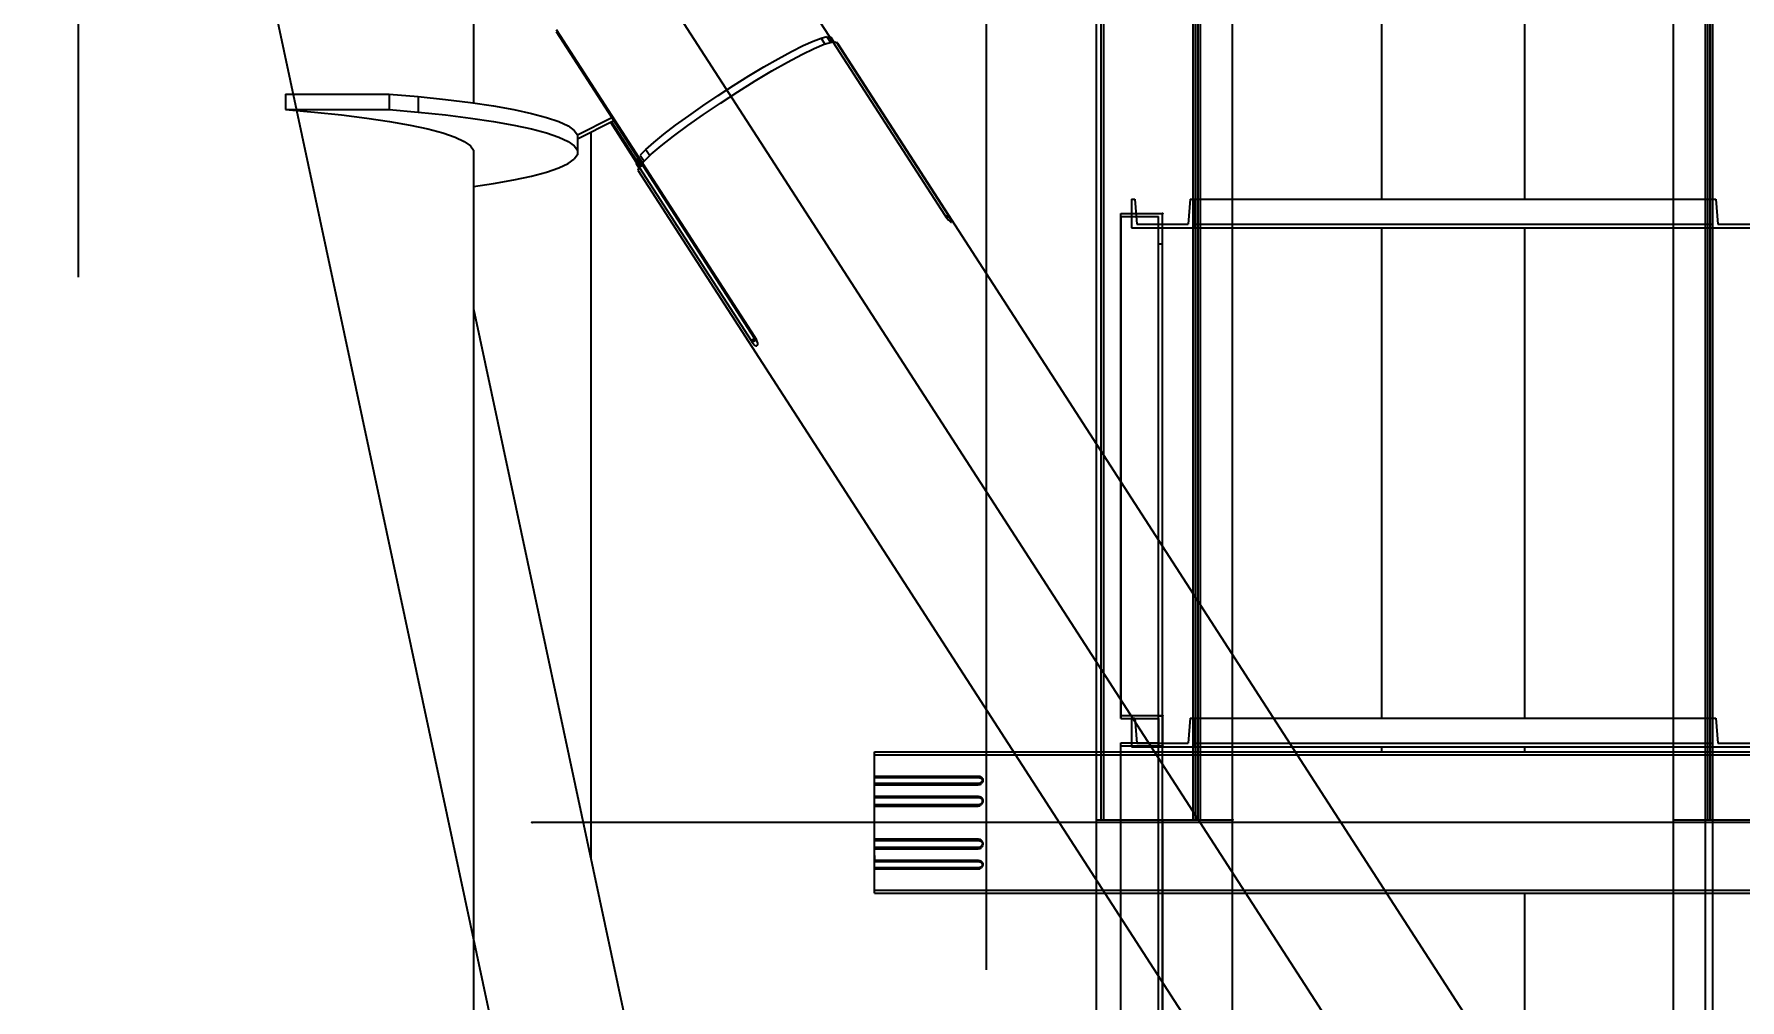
# Model space of a CAD drawing. Header units: millimetres. Extents: x 150209.93 to 150215.05, y 136675.65 to 136679.93.
# Drawn here: x 150213.5068 to 150213.5725, y 136678.7052 to 136678.7424 of the extents above; entities that cross this region are included whole.
import ezdxf

# ---------------------------------------------------------------- set-up
doc = ezdxf.new("R2010")
doc.units = ezdxf.units.MM
doc.header["$LTSCALE"] = 0.25
for name, pattern in [('CENTER', [50.8, 31.75, -6.35, 6.35, -6.35]), ('XKITLINE00', [0]), ('XKITLINE02', [4, 2, -2]), ('XKITLINE03', [6, 3, -1, 1, -1])]:
    doc.linetypes.add(name, pattern=pattern)
doc.styles.add('ROMANS', font='romans.shx')
doc.dimstyles.new('MD300', dxfattribs={"dimtxt": 2.5, "dimasz": 2.5, "dimexe": 1, "dimexo": 1, "dimgap": 0.5, "dimtad": 1, "dimdec": 1, "dimlfac": 50, "dimrnd": 0.5, "dimdsep": 46, "dimtxsty": 'ROMANS', "dimcen": 1, "dimclrd": 146, "dimclre": 146, "dimclrt": 30, "dimadec": 1, "dimazin": 2, "dimtfac": 1, "dimtdec": 1, "dimtmove": 0, "dimatfit": 1, "dimfxl": 1, "dimtolj": 1, "dimtzin": 0, "dimlwd": -1, "dimlwe": -1, "dimarcsym": 0})

# ---------------------------------------------------------------- blocks, each defined once
blk = doc.blocks.new('çatıı')
at = {"color": 8, "linetype": 'CENTER'}
for p, q in [((23075, 16877.2), (23075, 15209.12)), ((22900, 16010.75), (22900, 14354.32)), ((22900, 15740.27), (23075, 14920.27)), ((22900, 15740.27), (23430, 14920.27))]:
    blk.add_line(p, q, dxfattribs=at)
at = {"color": 116, "linetype": 'XKITLINE02', "true_color": 0x136734}
for p, q in [((23115, 15406.22), (23115, 16090.89)), ((23115.85, 15406.22), (23115.85, 16090.89)), ((23122.5, 15406.22), (23122.5, 16090.89)), ((23214.13, 15406.22), (23214.13, 16090.89)), ((23214.53, 15406.22), (23214.53, 16090.12)), ((23214.98, 15406.22), (23214.98, 16090.89)), ((23215.06, 15406.22), (23215.06, 16090.06)), ((23207.48, 15406.22), (23207.48, 16028.83)), ((23122.5, 15406.22), (23122.5, 15976.69)), ((23207.48, 15406.22), (23207.48, 15763.1)), ((23115, 15406.22), (23115, 15583.87)), ((23114.92, 15406.22), (23114.92, 15582.49)), ((23115.45, 15406.22), (23115.45, 15583.02)), ((23097.15, 15406.22), (23097.15, 15564.72)), ((23097.68, 15406.22), (23097.68, 15565.26)), ((23103, 15525.78), (23103.68, 15525.78)), ((23103, 15525.78), (23103, 15520.28)), ((23103, 15525.78), (23103, 15520.28)), ((23103.68, 15525.78), (23104.06, 15520.98)), ((23103.68, 15525.78), (23104.06, 15520.98)), ((23114.32, 15525.78), (23113.94, 15520.98)), ((23114.32, 15525.78), (23113.94, 15520.98)), ((23114.32, 15525.78), (23115, 15525.78)), ((23115, 15525.78), (23115, 15520.28)), ((23115, 15525.78), (23115, 15520.28)), ((23115, 15520.28), (23115, 15525.78)), ((23115, 15525.78), (23122.5, 15525.78)), ((23207.48, 15525.78), (23214.98, 15525.78)), ((23214.98, 15525.78), (23214.98, 15520.28)), ((23214.98, 15525.78), (23215.66, 15525.78)), ((23214.98, 15525.78), (23214.98, 15520.28)), ((23214.98, 15520.28), (23214.98, 15525.78)), ((23215.66, 15525.78), (23216.04, 15520.98)), ((23215.66, 15525.78), (23216.04, 15520.98)), ((23101, 15425.71), (23101, 15523.03)), ((23101, 15523.03), (23109, 15523.03)), ((23101, 15522.44), (23101, 15425.71)), ((23101, 15522.44), (23108.2, 15522.44)), ((23108.2, 15420.46), (23108.2, 15522.44)), ((23109, 15420.46), (23109, 15523.03)), ((23103, 15520.28), (23115, 15520.28)), ((23104.06, 15520.98), (23113.94, 15520.98)), ((23115, 15520.98), (23214.98, 15520.98)), ((23115, 15520.28), (23122.5, 15520.28)), ((23207.48, 15520.28), (23214.98, 15520.28)), ((23214.98, 15520.28), (23226.98, 15520.28)), ((23216.04, 15520.98), (23225.92, 15520.98)), ((23108.2, 15517.2), (23109, 15517.2)), ((23096.3, 15406.22), (23096.3, 15478.55)), ((23116.3, 15406.22), (23116.3, 15447.61)), ((23122.5, 15406.22), (23122.5, 15438.02)), ((23101, 15426.29), (23109, 15426.29)), ((23108.2, 15323.61), (23108.2, 15426.28)), ((23108.2, 15426.28), (23109, 15426.28)), ((23109, 15426.29), (23109, 15420.46)), ((23109, 15323.03), (23109, 15426.28)), ((23101, 15425.71), (23108.2, 15425.71)), ((23103, 15425.78), (23103.68, 15425.78)), ((23103, 15425.78), (23103, 15420.28)), ((23103, 15425.78), (23103, 15420.28)), ((23103.68, 15425.78), (23104.06, 15420.98)), ((23103.68, 15425.78), (23104.06, 15420.98)), ((23108.2, 15425.71), (23108.2, 15420.46)), ((23114.32, 15425.78), (23113.94, 15420.98)), ((23114.32, 15425.78), (23113.94, 15420.98)), ((23114.32, 15425.78), (23115, 15425.78)), ((23115, 15420.28), (23115, 15425.78)), ((23115, 15425.78), (23130.41, 15425.78)), ((23115, 15425.78), (23115, 15420.28)), ((23115, 15425.78), (23115, 15420.28)), ((23207.48, 15425.78), (23214.98, 15425.78)), ((23214.98, 15420.28), (23214.98, 15425.78)), ((23214.98, 15425.78), (23214.98, 15420.28)), ((23214.98, 15425.78), (23215.66, 15425.78)), ((23214.98, 15425.78), (23214.98, 15420.28)), ((23215.66, 15425.78), (23216.04, 15420.98)), ((23215.66, 15425.78), (23216.04, 15420.98)), ((23101, 15323.03), (23101, 15421.06)), ((23101, 15421.06), (23108.2, 15421.06)), ((23101, 15420.47), (23109, 15420.47)), ((23103, 15420.28), (23115, 15420.28)), ((23104.06, 15420.98), (23113.94, 15420.98)), ((23108.2, 15420.46), (23109, 15420.46)), ((23115, 15420.98), (23214.98, 15420.98)), ((23115, 15420.28), (23133.97, 15420.28)), ((23207.48, 15420.28), (23214.98, 15420.28)), ((23214.98, 15420.28), (23226.98, 15420.28)), ((23216.04, 15420.98), (23225.92, 15420.98)), ((23053.5, 15418.75), (23276.47, 15418.75)), ((23053.5, 15414.36), (23053.5, 15416.69)), ((23080.28, 15419.35), (23134.57, 15419.35)), ((23207.48, 15419.35), (23233.68, 15419.35)), ((23053.5, 15413.46), (23053.5, 15415.6)), ((23053.5, 15412.97), (23073.5, 15412.97)), ((23073.5, 15413.25), (23073.5, 15412.97)), ((23073.5, 15412.97), (23073.77, 15413)), ((23073.77, 15413.29), (23073.77, 15413)), ((23073.77, 15413), (23074, 15413.1)), ((23074, 15414.53), (23074.02, 15414.51)), ((23074, 15413.1), (23074.19, 15413.26)), ((23074.31, 15413.46), (23074.19, 15413.26)), ((23074.35, 15413.68), (23074.31, 15413.46)), ((23074.35, 15413.68), (23074.33, 15413.82)), ((23074.35, 15413.96), (23074.35, 15413.68)), ((23074.35, 15409.7), (23074.31, 15409.45)), ((23074.35, 15409.7), (23074.33, 15409.84)), ((23074.35, 15409.98), (23074.35, 15409.7)), ((23053.5, 15408.88), (23073.5, 15408.88)), ((23073.5, 15409.18), (23073.5, 15408.88)), ((23073.5, 15408.88), (23073.77, 15408.92)), ((23073.77, 15408.92), (23074, 15409.05)), ((23074.04, 15409.09), (23074, 15409.05)), ((23074.04, 15409.09), (23074.19, 15409.23)), ((23074.31, 15409.45), (23074.19, 15409.23)), ((23053.5, 15402.24), (23053.5, 15406.22)), ((23096.3, 15406.22), (23116.3, 15406.22)), ((23096.3, 14943.1), (23096.3, 15406.22)), ((23096.3, 15406.22), (23116.3, 15406.22)), ((23097.15, 13721.24), (23097.15, 15406.22)), ((23097.68, 13721.24), (23097.68, 15406.22)), ((23114.92, 13721.24), (23114.92, 15406.22)), ((23115, 13721.24), (23115, 15406.22)), ((23115, 15406.22), (23122.5, 15406.22)), ((23115, 15406.22), (23122.5, 15406.22)), ((23115.45, 13721.24), (23115.45, 15406.22)), ((23115.85, 13721.24), (23115.85, 15406.22)), ((23116.3, 13723.56), (23116.3, 15406.22)), ((23122.5, 14302.1), (23122.5, 15406.22)), ((23207.48, 15406.22), (23214.98, 15406.22)), ((23207.48, 15406.22), (23214.98, 15406.22)), ((23214.13, 13721.24), (23214.13, 15406.22)), ((23214.53, 13721.24), (23214.52, 15406.22)), ((23214.98, 13721.24), (23214.98, 15406.22)), ((23215.06, 13721.24), (23215.06, 15406.22)), ((23053.5, 15402.53), (23073.5, 15402.53)), ((23053.5, 15402.24), (23073.5, 15402.24)), ((23053.5, 15400.92), (23073.5, 15400.92)), ((23053.5, 15400.64), (23073.5, 15400.64)), ((23073.5, 15402.53), (23073.77, 15402.49)), ((23073.5, 15402.53), (23073.5, 15402.24)), ((23073.5, 15402.24), (23073.77, 15402.17)), ((23073.5, 15400.92), (23073.77, 15400.96)), ((23073.5, 15400.92), (23073.5, 15400.64)), ((23073.5, 15400.64), (23073.77, 15400.68)), ((23073.77, 15402.49), (23074, 15402.36)), ((23073.77, 15402.17), (23074, 15402.08)), ((23073.77, 15400.96), (23074, 15401.07)), ((23073.77, 15400.96), (23073.77, 15400.68)), ((23073.77, 15400.68), (23074, 15400.79)), ((23074, 15402.36), (23074.04, 15402.33)), ((23074, 15402.08), (23074.19, 15401.9)), ((23074, 15401.07), (23074.19, 15401.25)), ((23074, 15400.79), (23074.19, 15400.97)), ((23074.04, 15402.33), (23074.19, 15402.18)), ((23074.19, 15402.18), (23074.31, 15401.96)), ((23074.19, 15401.9), (23074.31, 15401.68)), ((23074.31, 15401.47), (23074.19, 15401.25)), ((23074.31, 15401.19), (23074.19, 15400.97)), ((23074.31, 15401.96), (23074.35, 15401.72)), ((23074.35, 15401.72), (23074.31, 15401.47)), ((23074.31, 15401.68), (23074.35, 15401.44)), ((23074.35, 15401.44), (23074.31, 15401.19)), ((23074.35, 15401.72), (23074.35, 15401.44)), ((23053.5, 15399.33), (23053.5, 15398.16)), ((23053.5, 15398.44), (23073.5, 15398.44)), ((23053.5, 15398.16), (23073.5, 15398.16)), ((23053.5, 15397.05), (23073.5, 15397.05)), ((23053.5, 15396.76), (23073.5, 15396.76)), ((23073.5, 15398.44), (23073.77, 15398.41)), ((23073.5, 15398.44), (23073.5, 15398.16)), ((23073.5, 15398.16), (23073.77, 15398.13)), ((23073.5, 15397.05), (23073.77, 15397.08)), ((23073.5, 15397.05), (23073.5, 15396.76)), ((23073.5, 15396.76), (23073.77, 15396.8)), ((23073.77, 15398.41), (23074, 15398.31)), ((23073.77, 15398.41), (23073.77, 15398.13)), ((23073.77, 15398.13), (23074, 15398.03)), ((23073.77, 15397.08), (23074, 15397.17)), ((23073.77, 15396.8), (23074, 15396.88)), ((23074, 15398.31), (23074.19, 15398.15)), ((23074, 15398.03), (23074.19, 15397.87)), ((23074, 15397.17), (23074.04, 15397.19)), ((23074, 15396.88), (23074.19, 15397.04)), ((23074.04, 15397.19), (23074.19, 15397.32)), ((23074.19, 15398.15), (23074.31, 15397.96)), ((23074.19, 15397.87), (23074.31, 15397.68)), ((23074.31, 15397.52), (23074.19, 15397.32)), ((23074.31, 15397.24), (23074.19, 15397.04)), ((23074.31, 15397.96), (23074.35, 15397.74)), ((23074.35, 15397.46), (23074.31, 15397.68)), ((23074.33, 15397.6), (23074.31, 15397.52)), ((23074.35, 15397.46), (23074.31, 15397.24)), ((23074.35, 15397.74), (23074.33, 15397.6)), ((23074.35, 15397.74), (23074.35, 15397.46)), ((23053.5, 15393.64), (23053.5, 15393.75)), ((23053.5, 15392.67), (23276.47, 15392.67)), ((23096.3, 15392.07), (23152.2, 15392.07)), ((23207.48, 15392.07), (23233.67, 15392.07))]:
    blk.add_line(p, q, dxfattribs=at)
at = {"color": 1, "linetype": 'XKITLINE03'}
for p, q in [((23122.5, 15406.22), (23122.5, 16090.89)), ((23214.98, 16090.89), (23214.98, 15406.22)), ((23109, 15426.29), (23109, 15523.03)), ((23115, 15520.28), (23115, 15520.28)), ((23115, 15520.28), (23214.98, 15520.28)), ((23214.98, 15520.28), (23214.98, 15520.28)), ((23109, 15323.03), (23109, 15420.47)), ((23115, 15420.28), (23214.98, 15420.28)), ((23115, 15420.28), (23115, 15420.28)), ((23214.98, 15420.28), (23214.98, 15420.28)), ((23342.49, 15405.71), (22987.49, 15405.71)), ((23109, 15406.22), (23109, 13721.24)), ((23122.5, 13721.24), (23122.5, 15406.22)), ((23214.98, 15406.22), (23214.98, 13721.24))]:
    blk.add_line(p, q, dxfattribs=at)
at = {"color": 7, "linetype": 'XKITLINE00'}
for p, q in [((23122.5, 15438.02), (23122.5, 15717.45)), ((23207.48, 15406.22), (23207.48, 15717.45)), ((23213.68, 15406.22), (23213.68, 15717.45)), ((23116.3, 15447.61), (23116.3, 15583.87)), ((23096.3, 15478.55), (23096.3, 15563.87)), ((23122.5, 15525.78), (23207.48, 15525.78)), ((23122.5, 15520.28), (23207.48, 15520.28)), ((23130.41, 15425.78), (23207.48, 15425.78)), ((23133.97, 15420.28), (23207.48, 15420.28)), ((23053.5, 15419.35), (23080.28, 15419.35)), ((23053.5, 15413.46), (23053.5, 15419.35)), ((23134.57, 15419.35), (23207.48, 15419.35)), ((23053.5, 15414.66), (23073.5, 15414.66)), ((23053.5, 15414.36), (23073.5, 15414.36)), ((23053.5, 15410.49), (23053.5, 15413.46)), ((23053.5, 15413.25), (23073.5, 15413.25)), ((23073.5, 15414.66), (23073.77, 15414.61)), ((23073.5, 15414.66), (23073.5, 15414.36)), ((23073.5, 15414.36), (23073.77, 15414.33)), ((23073.5, 15413.25), (23073.77, 15413.29)), ((23073.77, 15414.61), (23074, 15414.53)), ((23073.77, 15414.33), (23074, 15414.24)), ((23073.77, 15413.29), (23074, 15413.39)), ((23074, 15414.24), (23074.04, 15414.22)), ((23074, 15413.39), (23074.19, 15413.54)), ((23074.02, 15414.51), (23074.19, 15414.37)), ((23074.04, 15414.22), (23074.19, 15414.09)), ((23074.19, 15414.37), (23074.31, 15414.18)), ((23074.19, 15414.09), (23074.31, 15413.9)), ((23074.31, 15413.74), (23074.19, 15413.54)), ((23074.31, 15414.18), (23074.35, 15413.96)), ((23074.35, 15413.96), (23074.31, 15413.74)), ((23074.33, 15413.82), (23074.31, 15413.9)), ((23053.5, 15410.78), (23073.5, 15410.78)), ((23053.5, 15410.49), (23073.5, 15410.49)), ((23053.5, 15409.18), (23053.5, 15410.49)), ((23073.5, 15410.78), (23073.77, 15410.74)), ((23073.5, 15410.78), (23073.5, 15410.49)), ((23073.5, 15410.49), (23073.77, 15410.46)), ((23073.77, 15410.74), (23074, 15410.62)), ((23073.77, 15410.74), (23073.77, 15410.46)), ((23073.77, 15410.46), (23074, 15410.34)), ((23074, 15410.62), (23074.19, 15410.45)), ((23074, 15410.34), (23074.19, 15410.17)), ((23074.19, 15410.45), (23074.31, 15410.22)), ((23074.19, 15410.17), (23074.31, 15409.94)), ((23074.31, 15409.73), (23074.19, 15409.51)), ((23074.31, 15410.22), (23074.35, 15409.98)), ((23074.35, 15409.98), (23074.31, 15409.73)), ((23074.33, 15409.84), (23074.31, 15409.94)), ((23053.5, 15406.22), (23053.5, 15409.18)), ((23053.5, 15409.18), (23073.5, 15409.18)), ((23073.5, 15409.18), (23073.77, 15409.24)), ((23073.77, 15409.24), (23074, 15409.33)), ((23074, 15409.33), (23074.19, 15409.51)), ((23053.5, 15400.25), (23053.5, 15406.22)), ((23207.48, 15406.22), (23213.67, 15406.22)), ((23207.48, 15306.54), (23207.48, 15406.22)), ((23207.48, 15406.22), (23213.67, 15406.22)), ((23213.67, 15406.22), (23233.67, 15406.22)), ((23213.68, 15296.95), (23213.67, 15406.22)), ((23213.68, 15406.22), (23233.68, 15406.22)), ((23053.5, 15393.64), (23053.5, 15400.25)), ((23053.5, 15392.07), (23053.5, 15393.64)), ((23096.3, 14943.1), (23096.3, 15394.56)), ((23053.5, 15392.07), (23096.3, 15392.07)), ((23152.2, 15392.07), (23207.48, 15392.07))]:
    blk.add_line(p, q, dxfattribs=at)
at = {"color": 8, "linetype": 'XKITLINE00'}
for p, q in [((22976.19, 15637.34), (22976.2, 15544.33)), ((23151.2, 15620.28), (23151.2, 15525.78)), ((23178.8, 15620.28), (23178.8, 15525.78)), ((23028.85, 15581.81), (23045.46, 15556.1)), ((22992.14, 15558.47), (23008.77, 15532.75)), ((22992.14, 15558.09), (23030.35, 15498.97)), ((23034.94, 15552.86), (23037.48, 15554.24)), ((23037.48, 15554.24), (23039.73, 15555.38)), ((23039.48, 15553.68), (23041.85, 15554.83)), ((23039.73, 15555.38), (23041.65, 15556.25)), ((23041.65, 15556.25), (23043.18, 15556.83)), ((23041.85, 15554.83), (23043.78, 15555.64)), ((23043.18, 15556.83), (23044.28, 15557.12)), ((23043.18, 15556.83), (23043.92, 15555.69)), ((23043.78, 15555.64), (23045.19, 15556.08)), ((23044.28, 15557.12), (23044.99, 15556.02)), ((23044.84, 15557.06), (23044.91, 15557.1)), ((23044.91, 15557.1), (23045.07, 15556.99)), ((23044.91, 15557.1), (23045.71, 15555.85)), ((23045.07, 15556.99), (23045.78, 15555.89)), ((23045.19, 15556.08), (23045.47, 15556.1)), ((23045.47, 15556.1), (23067.06, 15522.7)), ((23045.66, 15555.81), (23046.1, 15556.1)), ((23045.66, 15555.81), (23045.71, 15555.85)), ((23046.1, 15556.1), (23046.35, 15555.83)), ((23046.1, 15556.1), (23067.69, 15522.7)), ((23046.35, 15555.83), (23322.11, 15129.19)), ((23029.29, 15549.55), (23032.19, 15551.29)), ((23032.19, 15551.29), (23034.94, 15552.86)), ((23033.7, 15550.51), (23036.74, 15552.23)), ((23036.74, 15552.23), (23039.48, 15553.68)), ((23023.33, 15545.76), (23026.31, 15547.69)), ((23026.31, 15547.69), (23029.29, 15549.55)), ((23027.12, 15546.5), (23030.46, 15548.58)), ((23030.46, 15548.58), (23033.7, 15550.51)), ((22939.95, 15546.04), (22959.95, 15546.04)), ((22939.95, 15546.04), (22939.95, 15543.07)), ((22959.95, 15546.04), (22965.55, 15545.56)), ((22959.95, 15546.04), (22959.95, 15543.07)), ((22965.55, 15545.56), (22970.79, 15545.02)), ((22965.55, 15545.56), (22965.55, 15542.58)), ((22970.79, 15545.02), (22975.63, 15544.41)), ((22975.63, 15544.41), (22980.04, 15543.76)), ((23020.43, 15543.81), (23023.33, 15545.76)), ((23020.54, 15542.14), (23023.78, 15544.33)), ((23023.78, 15544.33), (23027.12, 15546.5)), ((22939.95, 15543.07), (22945.55, 15542.58)), ((22939.95, 15543.07), (22959.95, 15543.07)), ((22945.55, 15542.58), (22950.79, 15542.04)), ((22950.79, 15542.04), (22955.63, 15541.44)), ((22955.63, 15541.44), (22960.04, 15540.79)), ((22959.95, 15543.07), (22965.55, 15542.58)), ((22965.55, 15542.58), (22970.79, 15542.04)), ((22970.79, 15542.04), (22975.63, 15541.44)), ((22975.63, 15541.44), (22980.04, 15540.79)), ((22980.04, 15543.76), (22983.97, 15543.06)), ((22983.97, 15543.06), (22987.4, 15542.32)), ((22987.4, 15542.32), (22990.3, 15541.54)), ((22990.3, 15541.54), (22992.65, 15540.74)), ((22996.22, 15538.17), (23002.85, 15541.53)), ((23015.14, 15540.03), (23017.68, 15541.88)), ((23017.5, 15540), (23020.54, 15542.14)), ((23017.68, 15541.88), (23020.43, 15543.81)), ((22960.04, 15540.79), (22963.97, 15540.09)), ((22963.97, 15540.09), (22967.4, 15539.34)), ((22967.4, 15539.34), (22970.3, 15538.57)), ((22970.3, 15538.57), (22972.65, 15537.76)), ((22972.65, 15537.76), (22974.43, 15536.93)), ((22980.04, 15540.79), (22983.97, 15540.09)), ((22983.97, 15540.09), (22987.4, 15539.34)), ((22987.4, 15539.34), (22990.3, 15538.57)), ((22990.3, 15538.57), (22992.65, 15537.76)), ((22992.65, 15540.74), (22994.43, 15539.91)), ((22992.65, 15537.76), (22994.43, 15536.93)), ((22994.43, 15539.91), (22995.62, 15539.06)), ((22995.62, 15539.06), (22996.22, 15538.2)), ((22996.22, 15537.4), (23003.22, 15540.95)), ((22996.22, 15538.2), (22996.22, 15535.23)), ((22998.8, 15538.71), (22998.8, 15398.75)), ((23002.6, 15540.64), (23007.52, 15533.02)), ((23002.79, 15540.73), (23007.61, 15533.26)), ((23010.97, 15536.74), (23012.89, 15538.3)), ((23012.38, 15536.09), (23014.75, 15537.96)), ((23012.89, 15538.3), (23015.14, 15540.03)), ((23014.75, 15537.96), (23017.5, 15540)), ((22974.43, 15536.93), (22975.62, 15536.08)), ((22975.62, 15536.08), (22976.22, 15535.23)), ((22976.2, 15535.26), (22976.2, 14963.53)), ((22976.22, 15535.23), (22976.22, 15534.36)), ((22994.43, 15536.93), (22995.62, 15536.08)), ((22995.62, 15536.08), (22996.22, 15535.23)), ((22996.22, 15535.23), (22996.22, 15534.37)), ((23009.44, 15535.38), (23008.33, 15534.26)), ((23009.44, 15535.38), (23010.97, 15536.74)), ((23009.44, 15535.38), (23010.2, 15534.2)), ((23010.46, 15534.45), (23012.38, 15536.09)), ((22976.22, 15534.36), (22976.2, 15534.33)), ((22990.3, 15531.02), (22992.65, 15531.83)), ((22992.65, 15531.83), (22994.43, 15532.66)), ((22994.43, 15532.66), (22995.62, 15533.51)), ((22996.22, 15534.37), (22995.62, 15533.51)), ((23007.55, 15533.13), (23007.49, 15532.88)), ((23007.49, 15532.88), (23007.55, 15532.7)), ((23007.71, 15533.45), (23007.55, 15533.13)), ((23007.55, 15533.13), (23008.26, 15532.03)), ((23007.55, 15532.7), (23008.09, 15531.86)), ((23007.71, 15533.45), (23007.96, 15533.61)), ((23007.71, 15533.45), (23008.52, 15532.2)), ((23008.13, 15531.95), (23007.88, 15531.36)), ((23007.88, 15531.36), (23283.64, 15104.72)), ((23008.13, 15531.95), (23008.77, 15532.36)), ((23008.13, 15531.95), (23029.72, 15498.55)), ((23008.33, 15534.26), (23009.07, 15533.12)), ((23008.52, 15532.2), (23008.77, 15532.36)), ((23009.04, 15533.09), (23008.77, 15532.77)), ((23008.77, 15532.77), (23030.36, 15499.36)), ((23008.77, 15532.75), (23008.77, 15532.6)), ((23008.77, 15532.6), (23008.84, 15532.66)), ((23008.77, 15532.6), (23030.35, 15499.2)), ((23009.04, 15533.09), (23010.46, 15534.45)), ((22976.2, 15528.24), (22980.04, 15528.8)), ((22980.04, 15528.8), (22983.97, 15529.5)), ((22983.97, 15529.5), (22987.4, 15530.25)), ((22987.4, 15530.25), (22990.3, 15531.02)), ((23067.06, 15522.7), (23067.27, 15522.38)), ((23067.25, 15522.42), (23067.68, 15522.69)), ((23067.27, 15522.38), (23067.5, 15522.08)), ((23067.48, 15522.12), (23067.89, 15522.38)), ((23067.5, 15522.08), (23067.72, 15521.82)), ((23067.69, 15522.7), (23067.9, 15522.38)), ((23067.72, 15521.82), (23067.92, 15521.61)), ((23067.9, 15522.38), (23068.08, 15522.09)), ((23067.92, 15521.61), (23068.1, 15521.47)), ((23068.08, 15522.09), (23068.24, 15521.85)), ((23068.1, 15521.47), (23068.23, 15521.4)), ((23068.23, 15521.4), (23068.32, 15521.4)), ((23068.24, 15521.85), (23068.3, 15521.74)), ((23068.3, 15521.74), (23068.33, 15521.64)), ((23068.35, 15521.49), (23068.32, 15521.4)), ((23068.33, 15521.64), (23068.35, 15521.49)), ((23151.2, 15520.28), (23151.2, 15425.78)), ((23178.8, 15520.28), (23178.8, 15425.78)), ((22976.2, 15504.65), (23010.92, 15341.95)), ((23029.72, 15498.55), (23030.53, 15499.07)), ((23029.72, 15498.55), (23029.93, 15498.24)), ((23029.93, 15498.24), (23030.7, 15498.73)), ((23030.35, 15499.2), (23030.42, 15499.26)), ((23030.35, 15499.2), (23030.35, 15498.97)), ((23030.35, 15498.97), (23030.53, 15499.08)), ((23030.36, 15499.36), (23030.55, 15499.03)), ((23030.55, 15499.03), (23030.72, 15498.69)), ((23030.72, 15498.69), (23030.84, 15498.37)), ((23030.84, 15498.37), (23030.91, 15498.08)), ((23029.93, 15498.24), (23030.14, 15497.96)), ((23030.14, 15497.96), (23030.32, 15497.74)), ((23030.32, 15497.74), (23030.41, 15497.64)), ((23030.41, 15497.64), (23030.5, 15497.59)), ((23030.5, 15497.59), (23030.67, 15497.53)), ((23030.67, 15497.53), (23030.81, 15497.55)), ((23030.9, 15497.66), (23030.81, 15497.55)), ((23030.93, 15497.84), (23030.9, 15497.66)), ((23030.91, 15498.08), (23030.93, 15497.84)), ((23151.2, 15420.28), (23151.2, 15419.35)), ((23178.8, 15420.28), (23178.8, 15419.35)), ((23178.8, 15392.07), (23178.8, 15350.92))]:
    blk.add_line(p, q, dxfattribs=at)
at = {"color": 1, "linetype": 'XKITLINE00'}
for centre in [(23109, 15523.03), (23115, 15520.28), (23115, 15520.28), (23214.98, 15520.28), (23214.98, 15520.28), (23109, 15426.29), (23109, 15420.47), (23115, 15420.28), (23115, 15420.28), (23214.98, 15420.28), (23214.98, 15420.28), (23109, 15406.22), (23122.5, 15406.22), (23122.5, 15406.22), (23214.98, 15406.22), (23214.98, 15406.22), (22987.49, 15405.71)]:
    blk.add_circle(centre, 0.05, dxfattribs=at)
blk = doc.blocks.new('*D6')
at = {"color": 146, "transparency": 16777216}
for p, q in [((150212.86359, 136678.626031), (150213.527899, 136678.624802)), ((150212.83196, 136677.744973), (150212.83174, 136677.626088)), ((150213.556269, 136677.743633), (150213.556049, 136677.624748))]:
    blk.add_line(p, q, dxfattribs=at)
for points in [[(150212.863599, 136678.631031), (150212.86358, 136678.621031), (150212.83359, 136678.626086)], [(150213.527908, 136678.629802), (150213.527889, 136678.619802), (150213.557899, 136678.624747)]]:
    blk.add_solid(points, dxfattribs=at)
at = {"layer": 'DEFPOINTS', "color": 0, "transparency": 16777216}
for p in [(150212.83381, 136678.744971), (150213.558118, 136678.743631), (150213.557899, 136678.624747)]:
    blk.add_point(p, dxfattribs=at)
at = {"color": 30, "transparency": 16777216, "insert": (150213.19579, 136678.650416), "char_height": 0.03, "attachment_point": 5, "rotation": 359.89403, "style": 'ROMANS'}
blk.add_mtext('\\A1;36', dxfattribs=at)

msp = doc.modelspace()

# ---------------------------------------------------------------- block references
at = {"xscale": 0.0002000170049888334, "yscale": 0.0002000170049888334, "zscale": 0.0002000170049888334}
msp.add_blockref('çatıı', (150208.928067, 136675.630592), dxfattribs=at)

# ---------------------------------------------------------------- dimensions: what is measured, and where the dimension line sits
dim = msp.add_aligned_dim(p1=(150212.83381, 136678.744971), p2=(150213.558118, 136678.743631), distance=-0.118885, dimstyle='MD300', override={"dimtxt": 0.03, "dimasz": 0.03, "dimgap": 0.01})
dim.commit()
dim.dimension.update_dxf_attribs({"geometry": '*D6', "text_midpoint": (150213.19579, 136678.650416)})

doc.saveas('drawing.dxf')
